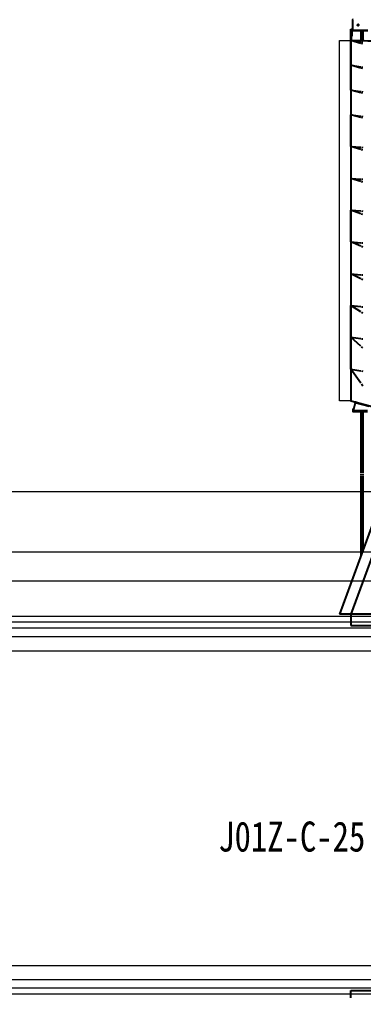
# Model space of a CAD drawing. Header units: millimetres. Extents: x 845401 to 948039, y 511594 to 550263.
# Drawn here: x 901463 to 902667, y 531304 to 534699 of the extents above; entities that cross this region are included whole.
import ezdxf

# ---------------------------------------------------------------- set-up
doc = ezdxf.new("R2010")
doc.units = ezdxf.units.MM
doc.layers.add('00', color=7, linetype='Continuous')
for name, color, linetype, lineweight in [('8101-0023040DXF_CONTINUOUS_LINE', 7, 'Continuous', 18), ('A-剖-0.10mm.......SECT-L01', 255, 'Continuous', 18), ('物流设备', 7, 'Continuous', 5)]:
    doc.layers.add(name, color=color, linetype=linetype, lineweight=lineweight)
doc.styles.add('宋体', font='simsun.ttc', dxfattribs={"width": 0.8, "height": 700})

# ---------------------------------------------------------------- blocks, each defined once
blk = doc.blocks.new('*U100544')
at = {"color": 1}
blk.add_lwpolyline([(0, -630), (4173.8, -630), (4173.8, 630), (0, 630)], close=True, dxfattribs=at)
at = {"color": 4}
blk.add_lwpolyline([(0, -600), (4173.8, -600), (4173.8, 600), (0, 600)], close=True, dxfattribs=at)
for tag, p in [('设备编号', (485.2, 55.3)), ('设备高度', (489.7, -155.6))]:
    blk.add_attdef(tag, p, '', height=100)
at = {"flags": 1}
blk.add_attdef('设备类型', (14286.5, -37.1), '', height=100, dxfattribs=at)
blk = doc.blocks.new('G$C0940C817')
at = {"linetype": 'Continuous', "lineweight": 25}
for p, q in [((2240.2, 2119.5), (40.2, 2119.5)), ((2240.2, 2079.5), (2240.2, 2119.5)), ((40.3, 2079.5), (2240, 2079.5)), ((2040.1, 1533.5), (2240, 2079.5)), ((2080.3, 1533.5), (2280.3, 2079.5)), ((2240.2, 2079.5), (2280.3, 2079.5)), ((2280.3, 2079.6), (2280.2, 2079.5)), ((2280.3, 2079.5), (2280.3, 2079.6)), ((2205.3, 1597), (2205.3, 1874.7)), ((2197.7, 1597), (2197.7, 1854)), ((2202.3, 1866.5), (2202.3, 1597)), ((2197.7, 1589.4), (2197.7, 1594)), ((2197.7, 1371.1), (2197.7, 1586.4)), ((2202.3, 1594), (2202.3, 1589.4)), ((2202.3, 1586.4), (2202.3, 1371.1)), ((2205.3, 1589.4), (2205.3, 1594)), ((2205.3, 1371.1), (2205.3, 1586.4)), ((2240.2, 1333.5), (2143.2, 1358.6)), ((2233.1, 1371.4), (2181.3, 1370.9)), ((2181.4, 1368.4), (2232.4, 1368.9)), ((2202.3, 1371.1), (2197.7, 1371.1)), ((2230.1, 1371.3), (2205.3, 1371.1)), ((2225, 1340), (2232.4, 1368.9)), ((2232.8, 1361.8), (2230.6, 1361.8)), ((2232.8, 1361.8), (2232.7, 1369.5)), ((2233.1, 1369.9), (2233.1, 1371.4)), ((2224.7, 1339), (2176.3, 1351.6)), ((2176.6, 1352.5), (2225, 1340)), ((2221.5, 1338.3), (2178.9, 1349.4)), ((2221.8, 1339.8), (2179.2, 1350.8)), ((2221.8, 1339.8), (2221.5, 1338.3)), ((2224.4, 1337.6), (2224.7, 1339)), ((2240.2, 333.5), (2240.2, 1333.5)), ((2240.2, 1333.5), (2240.2, 1333.5)), ((2240.2, 1222.4), (2240.2, 1333.5)), ((2197.7, 1282.1), (2202.3, 1275.6)), ((2205.3, 1271.4), (2240.2, 1222.4)), ((2202.3, 1228.8), (2197.7, 1229.6)), ((2240.2, 1222.4), (2205.3, 1228.3)), ((2240.2, 1222.4), (2240.2, 1111.3)), ((2197.7, 1148.5), (2202.3, 1144.5)), ((2205.3, 1141.8), (2240.2, 1111.3)), ((2202.3, 1116.3), (2197.7, 1116.9)), ((2240.2, 1111.3), (2205.3, 1115.9)), ((2240.2, 1111.3), (2240.2, 1000.2)), ((2197.7, 1027.4), (2202.3, 1024.4)), ((2205.3, 1022.5), (2240.2, 1000.2)), ((2202.3, 1004.3), (2197.7, 1004.8)), ((2240.2, 1000.2), (2205.3, 1004)), ((2240.2, 889.1), (2240.2, 1000.2)), ((2197.7, 910.6), (2202.3, 908.3)), ((2202.3, 892.7), (2197.7, 893.1)), ((2205.3, 906.8), (2240.2, 889.1)), ((2240.2, 889.1), (2205.3, 892.4)), ((2240.2, 777.9), (2240.2, 889.1)), ((2197.7, 795.9), (2202.3, 794)), ((2202.3, 781.2), (2197.7, 781.6)), ((2205.3, 792.7), (2240.2, 777.9)), ((2240.2, 777.9), (2205.3, 780.9)), ((2240.2, 777.9), (2240.2, 666.8)), ((2197.7, 682.3), (2202.3, 680.6)), ((2205.3, 679.5), (2240.2, 666.8)), ((2202.3, 669.8), (2197.7, 670.1)), ((2240.2, 666.8), (2205.3, 669.5)), ((2240.2, 555.7), (2240.2, 666.8)), ((2197.7, 569.3), (2202.3, 567.8)), ((2202.3, 558.5), (2197.7, 558.8)), ((2205.3, 566.9), (2240.2, 555.7)), ((2240.2, 555.7), (2205.3, 558.2)), ((2240.2, 444.6), (2240.2, 555.7)), ((2197.7, 456.7), (2202.3, 455.4)), ((2202.3, 447.2), (2197.7, 447.5)), ((2205.3, 454.6), (2240.2, 444.6)), ((2240.2, 444.6), (2205.3, 447)), ((2240.2, 444.6), (2240.2, 333.5)), ((2197.7, 344.5), (2202.3, 343.3)), ((2205.3, 342.5), (2240.2, 333.5)), ((2202.3, 338.5), (2197.7, 339.1)), ((2240.2, 333.5), (2205.3, 338.1)), ((2240.2, 73.5), (2240.2, 333.5)), ((2240.2, 246.8), (2240.2, 333.5)), ((2197.7, 258.3), (2202.3, 257.1)), ((2202.3, 252.5), (2197.7, 253.2)), ((2205.3, 256.3), (2240.2, 246.8)), ((2240.2, 246.8), (2205.3, 252)), ((2240.2, 246.8), (2240.2, 160.2)), ((2197.7, 172.1), (2202.3, 170.8)), ((2205.3, 170), (2240.2, 160.2)), ((2202.3, 166.5), (2197.7, 167.2)), ((2240.2, 160.2), (2205.3, 166)), ((2240.2, 160.2), (2240.2, 73.5)), ((2197.7, 85.8), (2202.3, 84.5)), ((2197.7, 81.2), (2202.3, 80.4)), ((2197.7, 40), (2197.7, 74)), ((2202.3, 73.9), (2202.3, 40)), ((2205.3, 83.6), (2240.2, 73.5)), ((2205.3, 79.8), (2240.2, 73.5)), ((2205.3, 40), (2205.3, 73.9)), ((2237.2, 73.5), (2237.2, 43.5)), ((2237.2, 73.5), (2240.2, 73.5)), ((2240.2, 73.5), (2240.2, 43.5)), ((2180.7, 40), (2234.7, 40)), ((2180.7, 38.5), (2234.7, 38.5)), ((2234.7, 37.5), (2180.7, 37.5)), ((2183.7, 40), (2234.7, 40)), ((2183.7, 38.5), (2234.7, 38.5)), ((2234.7, 40), (2234.7, 38.5)), ((2234.7, 38.5), (2234.7, 37.5)), ((2234.7, 38.5), (2234.7, 37.5)), ((2234.7, 3), (2234.7, 37.5)), ((2235.7, 58.5), (2235.7, 55.5)), ((2237.2, 58.5), (2235.7, 58.5)), ((2235.7, 55.5), (2237.2, 55.5)), ((2235.7, 55.5), (2235.7, 41)), ((2235.7, 41), (2237.2, 41)), ((2237.2, 40.5), (2237.1, 40.5)), ((2237.2, 43.5), (2240.2, 43.5)), ((2237.2, 33.5), (2237.2, 43.5)), ((2240.2, 43.5), (2240.2, 33.5)), ((2240.2, 33.5), (2237.2, 33.5))]:
    blk.add_line(p, q, dxfattribs=at)
at = {"color": 4}
blk.add_line((2240.2, 1333.5), (2280.2, 1333.5), dxfattribs=at)
at = {"linetype": 'Continuous', "lineweight": 25, "flags": 128}
for points in [[(2222, 1371.3), (2222.1, 1371.3), (2222.6, 1371.3), (2223.4, 1371.3), (2224.2, 1371.3), (2225.1, 1371.3), (2225.8, 1371.3), (2226.3, 1371.3), (2226.5, 1371.3)], [(2226.5, 1371.3), (2226.3, 1371.3), (2225.8, 1371.3), (2225.1, 1371.3), (2224.2, 1371.3), (2223.4, 1371.3), (2222.6, 1371.3), (2222.1, 1371.3), (2222, 1371.3)], [(2230.1, 1371.3), (2230.7, 1371.4), (2231.2, 1371.4), (2231.8, 1371.4), (2232.2, 1371.4), (2232.6, 1371.4), (2232.9, 1371.4), (2233, 1371.4), (2233.1, 1371.4)], [(2212.9, 1342.1), (2213, 1342.1), (2213.5, 1341.9), (2214.2, 1341.8), (2215, 1341.5), (2215.9, 1341.3), (2216.6, 1341.1), (2217.1, 1341), (2217.2, 1341), (2217.1, 1341), (2216.6, 1341.1), (2215.9, 1341.3), (2215, 1341.5), (2214.2, 1341.8), (2213.5, 1341.9), (2213, 1342.1), (2212.9, 1342.1)], [(2221.5, 1338.3), (2222, 1338.2), (2222.6, 1338), (2223.1, 1337.9), (2223.5, 1337.8), (2223.9, 1337.7), (2224.1, 1337.6), (2224.3, 1337.6), (2224.4, 1337.6)], [(2224.7, 1339), (2224.7, 1339.1), (2224.5, 1339.1), (2224.2, 1339.2), (2223.9, 1339.3), (2223.4, 1339.4), (2222.9, 1339.5), (2222.4, 1339.6), (2221.8, 1339.8)], [(2225, 1340), (2224.9, 1339.5), (2224.7, 1339.1), (2224.6, 1338.7), (2224.5, 1338.3), (2224.5, 1338), (2224.4, 1337.8), (2224.4, 1337.6), (2224.4, 1337.6)]]:
    blk.add_lwpolyline(points, dxfattribs=at)
at = {"color": 4}
blk.add_lwpolyline([(2240.2, 73.5), (2240.2, 1333.5), (2280.2, 1333.5), (2280.2, 73.5)], close=True, dxfattribs=at)
at = {"linetype": 'Continuous', "lineweight": 25}
for radius in [2.25, 1.5]:
    blk.add_circle((2214.7, 20), radius, dxfattribs=at)
for centre, radius, start, end in [((1996.1, 1398.7), 236.3, 345.3807, 345.6232), ((2234.7, 41), 1, 269.9999, 360), ((2234.7, 41), 2.5, 269.9999, 360), ((2234.7, 41), 1, 269.9999, 323.5087), ((2234.7, 41), 2.5, 323.5087, 360), ((2214.7, 20), 2.25, 143.5088, 269.9999), ((2214.7, 20), 1.5, 143.5088, 323.5088), ((2214.7, 20), 2.25, 269.9999, 323.5088), ((2231.7, 3), 3, 269.9999, 360), ((2231.7, 3), 3, 323.5088, 360)]:
    blk.add_arc(centre, radius, start, end, dxfattribs=at)
for points, knots in [([(2232.4, 1368.9), (2232.5, 1369.1), (2232.6, 1369.7), (2232.7, 1370.4), (2232.8, 1371), (2233, 1371.3), (2233.1, 1371.4), (2233.1, 1371.4)], [0, 0, 0, 0, 0.192808, 0.410586, 0.628357, 0.846128, 1, 1, 1, 1]), ([(2232.4, 1368.9), (2232.5, 1369), (2232.6, 1369.2), (2232.8, 1369.6), (2232.9, 1369.8), (2233, 1369.9), (2233.1, 1369.9), (2233.1, 1369.9)], [0, 0, 0, 0, 0.23366, 0.467352, 0.700869, 0.934392, 1, 1, 1, 1]), ([(2240.2, 73.5), (2224.4, 73.6), (2193, 73.8), (2145.9, 75.5), (2098.8, 78.1), (2051.8, 81.8), (2005.3, 86.5), (1959.1, 92.2), (1913.3, 98.9), (1867.7, 106.6), (1821.9, 115.4), (1776.1, 125.2), (1730.1, 136.2), (1684.4, 148.2), (1639, 161.2), (1593.9, 175.2), (1549, 190.3), (1519.4, 201.1), (1504.6, 206.5)], [0, 0, 0, 0, 0.06272, 0.1254401, 0.18816, 0.2508799, 0.3135999, 0.3751999, 0.4367999, 0.4984, 0.56, 0.6228572, 0.6857143, 0.7485713, 0.8114287, 0.8742856, 0.9371432, 1, 1, 1, 1])]:
    blk.add_open_spline(points, degree=3, knots=knots, dxfattribs=at)
blk = doc.blocks.new('螺旋滑槽3')
at = {"rotation": 180}
blk.add_blockref('G$C0940C817', (1174887, 1943894.6, 0.3), dxfattribs=at)
blk = doc.blocks.new('C线')
at = {"layer": '8101-0023040DXF_CONTINUOUS_LINE', "color": 2}
blk.add_blockref('螺旋滑槽3', (-188155, -1470357.6, -3.8), dxfattribs=at)
at = {"layer": '8101-0023040DXF_CONTINUOUS_LINE', "color": 2, "xscale": -1, "rotation": 180}
blk.add_blockref('螺旋滑槽3', (-188155, 2411916.7, -3.8), dxfattribs=at)
at = {"layer": '物流设备', "color": 0, "xscale": -1}
blk.add_blockref('*U100544', (985445, 470779.5, 25.4), dxfattribs=at)
at = {"layer": 'A-剖-0.10mm.......SECT-L01', "color": 1, "insert": (984028.2, 470732.6, 25.4), "char_height": 105, "width": 1150.178, "attachment_point": 1, "style": '宋体'}
blk.add_mtext('J01Z-C-25', dxfattribs=at)
blk = doc.blocks.new('BC线平台')
at = {"layer": 'A-剖-0.10mm.......SECT-L01', "elevation": -2.6}
blk.add_lwpolyline([(778466.9, 365006.4), (778466.9, 364571.4), (790429.8, 364571.5), (790429.8, 365006.5)], close=True, dxfattribs=at)
at = {"layer": 'A-剖-0.10mm.......SECT-L01', "color": 1, "elevation": 1}
blk.add_lwpolyline([(778399.9, 364695.4), (791629.9, 364695.4), (791629.9, 364795.4), (778399.9, 364795.4)], close=True, dxfattribs=at)
at = {"layer": 'A-剖-0.10mm.......SECT-L01', "color": 2, "elevation": 1}
for points in [[(776874.5, 364450.4), (808174.1, 364450.5), (808174.1, 364550.5), (776874.5, 364550.4)], [(776874.5, 363350.4), (808174.1, 363350.4), (808174.1, 363250.4), (776874.5, 363250.4)]]:
    blk.add_lwpolyline(points, close=True, dxfattribs=at)

msp = doc.modelspace()

# ---------------------------------------------------------------- block references
at = {"layer": '00'}
for name, p in [('BC线平台', (120688.3, 168041.3, -1)), ('C线', (-81869.8, 61162.2))]:
    msp.add_blockref(name, p, dxfattribs=at)

doc.saveas('drawing.dxf')
